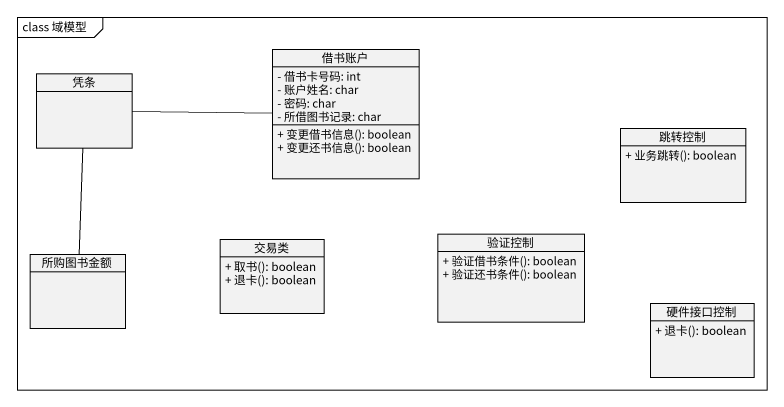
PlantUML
@startuml
mainframe class 域模型
hide circle
hide empty members
skinparam classAttributeIconSize 0
class 借书账户 {
  - 借书卡号码: int
  - 账户姓名: char
  - 密码: char
  - 所借图书记录: char
  + 变更借书信息(): boolean
  + 变更还书信息(): boolean
}
class 凭条
class 跳转控制 {
  + 业务跳转(): boolean
}
class 交易类 {
  + 取书(): boolean
  + 退卡(): boolean
}
class 验证控制 {
  + 验证借书条件(): boolean
  + 验证还书条件(): boolean
}
class 所购图书金额
class 硬件接口控制 {
  + 退卡(): boolean
}
借书账户 -left- 凭条
凭条 -- 所购图书金额
@enduml
